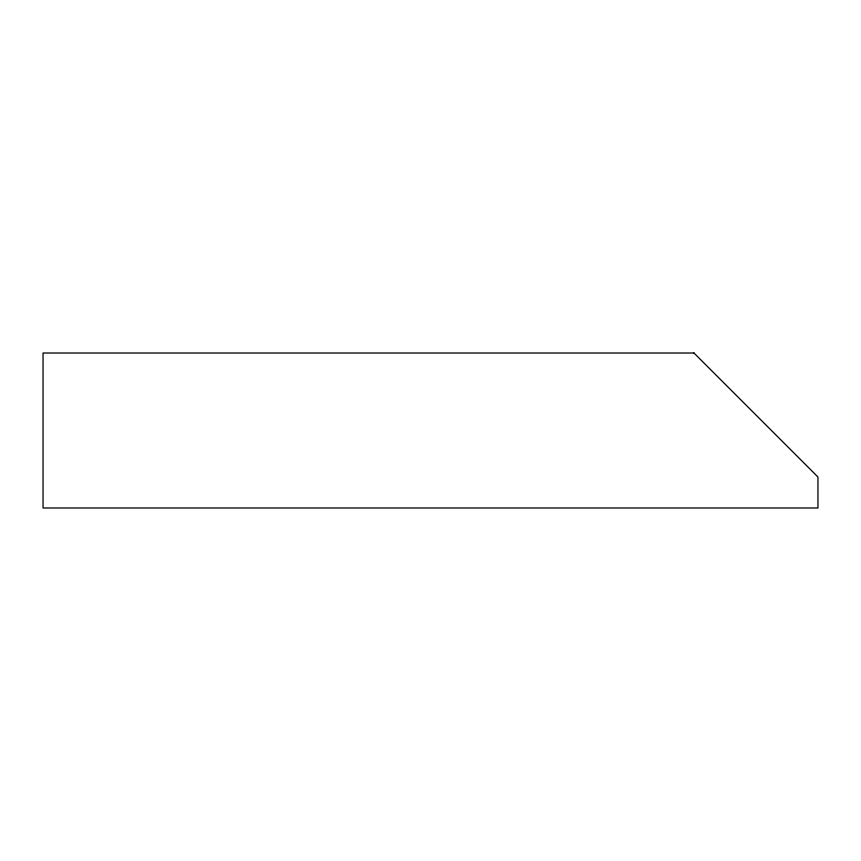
<?xml version="1.0" encoding="UTF-8"?>
<svg xmlns="http://www.w3.org/2000/svg" width="861" height="861" viewBox="0 0 861 861"><rect width="100%" height="100%" fill="white"/><g stroke="black" fill="none" stroke-linecap="round" stroke-linejoin="round"><path stroke-width="1.29" d="M693.966 353.01L43.05 353.01L43.05 507.99L817.95 507.99L817.95 476.994L693.966 353.01"/></g></svg>
